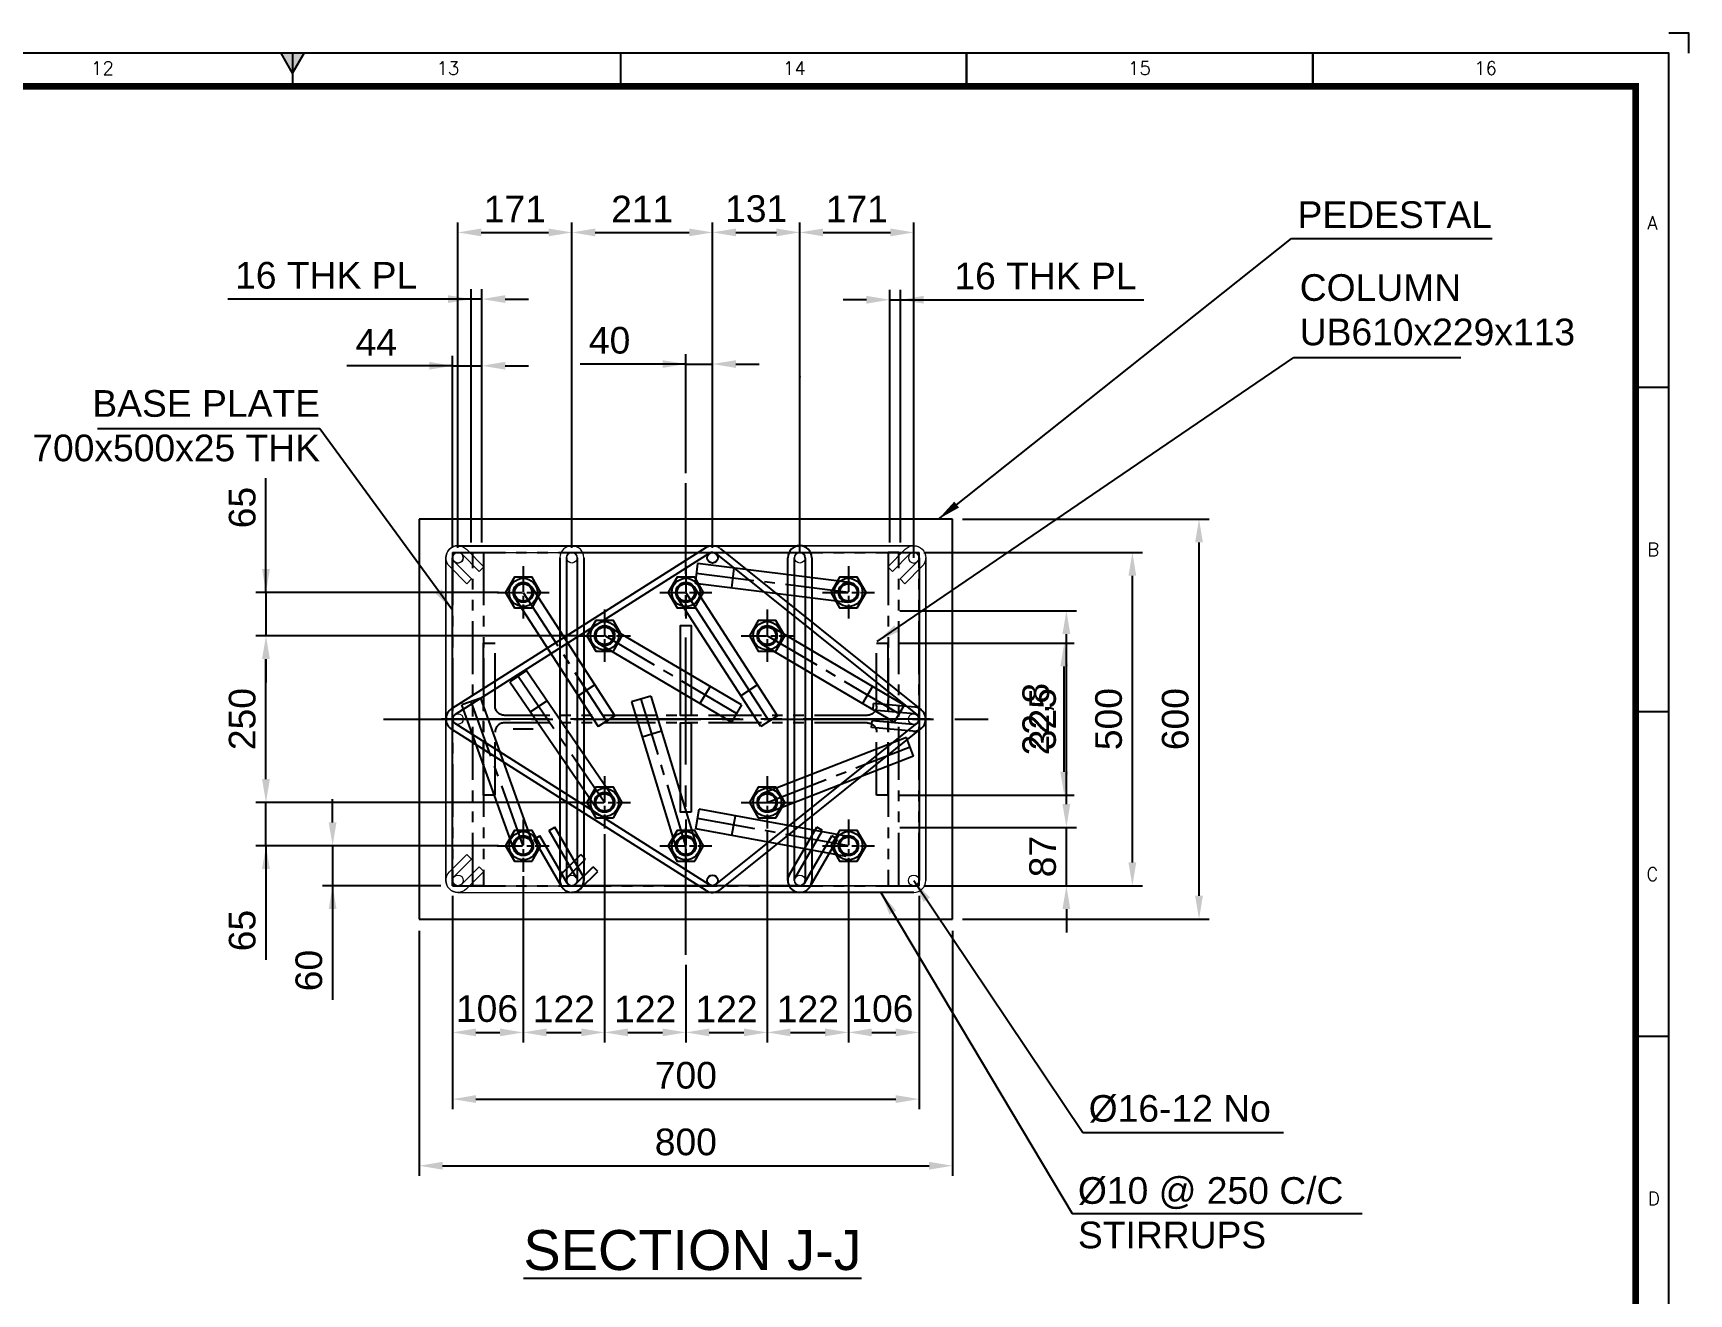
# Model space of a CAD drawing. Header units: millimetres. Extents: x -1055 to 11244, y -20673 to 2560.
# Drawn here: x 1526.1 to 1774.5, y 1552.7 to 1741.8 of the extents above; entities that cross this region are included whole.
import ezdxf
from ezdxf.enums import TextEntityAlignment as Align

# ---------------------------------------------------------------- set-up
doc = ezdxf.new("R2010")
doc.units = ezdxf.units.MM
doc.linetypes.add('CENTER2', pattern=[28.575, 19.05, -3.175, 3.175, -3.175])
doc.linetypes.add('PHANTOM2', pattern=[31.75, 15.875, -3.175, 3.175, -3.175, 3.175, -3.175])
doc.layers.add('BORDER', color=6, linetype='Continuous')
doc.styles.add('ROMANS', font='romans.shx', dxfattribs={"width": 0.8})
doc.styles.get("Standard").update_dxf_attribs({"font": 'arial.ttf'})
doc.dimstyles.new('ISO-25', dxfattribs={"dimtxt": 4, "dimasz": 3.5, "dimexe": 1.5, "dimexo": 1.5, "dimgap": 1.5, "dimtad": 1, "dimtxsty": 'Standard', "dimcen": 0, "dimadec": 0, "dimazin": 0, "dimtfac": 1, "dimtmove": 0, "dimatfit": 3, "dimfxl": 1, "dimarcsym": 0})

# ---------------------------------------------------------------- blocks, each defined once
blk = doc.blocks.new('A1B')
at = {"layer": 'BORDER'}
for p, q in [((630.5, 587), (628.77, 590)), ((630.5, 590), (630.5, 585)), ((630.5, 587), (632.23, 590))]:
    blk.add_line(p, q, dxfattribs=at)
at = {"layer": 'BORDER', "color": 1}
for p, q in [((679.69, 590), (679.69, 585)), ((731.63, 590), (731.63, 585)), ((731.63, 585), (731.63, 590)), ((731.63, 590), (731.63, 585)), ((783.56, 590), (783.56, 585)), ((783.56, 585), (783.56, 590)), ((837, 539.83), (832, 539.83)), ((837, 491.17), (832, 491.17)), ((837, 442.5), (832, 442.5))]:
    blk.add_line(p, q, dxfattribs=at)
blk.add_lwpolyline([(840, 590), (840, 593), (837, 593)], dxfattribs=at)
at = {"layer": 'BORDER'}
blk.add_lwpolyline([(837, 3), (837, 590), (3, 590), (3, 3)], close=True, dxfattribs=at)
at = {"layer": 'BORDER', "const_width": 1}
blk.add_lwpolyline([(8, 8), (832, 8), (832, 585), (8, 585)], close=True, dxfattribs=at)
at = {"layer": 'BORDER'}
blk.add_solid([(632.23, 590), (628.77, 590), (630.5, 587)], dxfattribs=at)
at = {"layer": 'BORDER', "color": 1, "style": 'ROMANS'}
for s, p in [('12', (601.96, 586.75)), ('13', (653.79, 586.75)), ('14', (705.77, 586.75)), ('15', (757.56, 586.75)), ('16', (809.48, 586.75)), ('A', (834.52, 563.52)), ('B', (834.65, 514.55)), ('C', (834.51, 465.84)), ('D', (834.75, 417.17))]:
    blk.add_text(s, height=2, dxfattribs=at).set_placement(p, align=Align.CENTER)
blk = doc.blocks.new('*D28439')
at = {"color": 0, "lineweight": -2}
for p, q in [((1584.03, 1607.19), (1584.03, 1570.44)), ((1664.03, 1607.19), (1664.03, 1570.44)), ((1587.53, 1571.94), (1660.53, 1571.94))]:
    blk.add_line(p, q, dxfattribs=at)
at = {"color": 0}
for points in [[(1587.53, 1572.53), (1587.53, 1571.36), (1584.03, 1571.94)], [(1660.53, 1571.36), (1660.53, 1572.53), (1664.03, 1571.94)]]:
    blk.add_solid(points, dxfattribs=at)
at = {"layer": 'Defpoints', "color": 0}
for p in [(1584.03, 1608.69), (1664.03, 1608.69), (1664.03, 1571.94)]:
    blk.add_point(p, dxfattribs=at)
at = {"color": 0, "insert": (1624.03, 1575.49), "char_height": 4, "attachment_point": 5}
blk.add_mtext('800', dxfattribs=at)
blk = doc.blocks.new('*D28440')
at = {"color": 0, "lineweight": -2}
for p, q in [((1665.53, 1668.94), (1702.53, 1668.94)), ((1701.03, 1612.44), (1701.03, 1665.44)), ((1665.53, 1608.94), (1702.53, 1608.94))]:
    blk.add_line(p, q, dxfattribs=at)
at = {"color": 0}
for points in [[(1701.61, 1665.44), (1700.44, 1665.44), (1701.03, 1668.94)], [(1700.44, 1612.44), (1701.61, 1612.44), (1701.03, 1608.94)]]:
    blk.add_solid(points, dxfattribs=at)
at = {"layer": 'Defpoints', "color": 0}
for p in [(1664.03, 1668.94), (1701.03, 1668.94), (1664.03, 1608.94)]:
    blk.add_point(p, dxfattribs=at)
at = {"color": 0, "insert": (1697.48, 1638.94), "char_height": 4, "attachment_point": 5, "rotation": 90}
blk.add_mtext('600', dxfattribs=at)
blk = doc.blocks.new('*D28441')
at = {"color": 0, "lineweight": -2}
for p, q in [((1659.73, 1663.94), (1692.53, 1663.94)), ((1691.03, 1617.44), (1691.03, 1660.44)), ((1659.73, 1613.94), (1692.53, 1613.94))]:
    blk.add_line(p, q, dxfattribs=at)
at = {"color": 0}
for points in [[(1691.61, 1660.44), (1690.44, 1660.44), (1691.03, 1663.94)], [(1690.44, 1617.44), (1691.61, 1617.44), (1691.03, 1613.94)]]:
    blk.add_solid(points, dxfattribs=at)
at = {"layer": 'Defpoints', "color": 0}
for p in [(1658.23, 1663.94), (1691.03, 1663.94), (1658.23, 1613.94)]:
    blk.add_point(p, dxfattribs=at)
at = {"color": 0, "insert": (1687.48, 1638.94), "char_height": 4, "attachment_point": 5, "rotation": 90}
blk.add_mtext('500', dxfattribs=at)
blk = doc.blocks.new('*D28442')
at = {"color": 0, "lineweight": -2}
for p, q in [((1589.03, 1612.44), (1589.03, 1580.44)), ((1659.03, 1612.44), (1659.03, 1580.44)), ((1592.53, 1581.94), (1655.53, 1581.94))]:
    blk.add_line(p, q, dxfattribs=at)
at = {"color": 0}
for points in [[(1592.53, 1582.53), (1592.53, 1581.36), (1589.03, 1581.94)], [(1655.53, 1581.36), (1655.53, 1582.53), (1659.03, 1581.94)]]:
    blk.add_solid(points, dxfattribs=at)
at = {"layer": 'Defpoints', "color": 0}
for p in [(1589.03, 1613.94), (1659.03, 1613.94), (1659.03, 1581.94)]:
    blk.add_point(p, dxfattribs=at)
at = {"color": 0, "insert": (1624.03, 1585.49), "char_height": 4, "attachment_point": 5}
blk.add_mtext('700', dxfattribs=at)
blk = doc.blocks.new('*D28443')
at = {"color": 0, "lineweight": -2}
for p, q in [((1599.63, 1615.4), (1599.63, 1590.44)), ((1589.03, 1612.44), (1589.03, 1590.44)), ((1592.53, 1591.94), (1596.13, 1591.94))]:
    blk.add_line(p, q, dxfattribs=at)
at = {"color": 0}
for points in [[(1592.53, 1592.53), (1592.53, 1591.36), (1589.03, 1591.94)], [(1596.13, 1591.36), (1596.13, 1592.53), (1599.63, 1591.94)]]:
    blk.add_solid(points, dxfattribs=at)
at = {"layer": 'Defpoints', "color": 0}
for p in [(1599.63, 1616.9), (1589.03, 1613.94), (1599.63, 1591.94)]:
    blk.add_point(p, dxfattribs=at)
at = {"color": 0, "insert": (1594.19, 1595.49), "char_height": 4, "attachment_point": 5}
blk.add_mtext('106', dxfattribs=at)
blk = doc.blocks.new('*D28444')
at = {"color": 0, "lineweight": -2}
for p, q in [((1611.83, 1621.66), (1611.83, 1590.44)), ((1599.63, 1615.4), (1599.63, 1590.44)), ((1603.13, 1591.94), (1608.33, 1591.94))]:
    blk.add_line(p, q, dxfattribs=at)
at = {"color": 0}
for points in [[(1603.13, 1592.53), (1603.13, 1591.36), (1599.63, 1591.94)], [(1608.33, 1591.36), (1608.33, 1592.53), (1611.83, 1591.94)]]:
    blk.add_solid(points, dxfattribs=at)
at = {"layer": 'Defpoints', "color": 0}
for p in [(1611.83, 1623.16), (1599.63, 1616.9), (1611.83, 1591.94)]:
    blk.add_point(p, dxfattribs=at)
at = {"color": 0, "insert": (1605.73, 1595.45), "char_height": 4, "attachment_point": 5}
blk.add_mtext('122', dxfattribs=at)
blk = doc.blocks.new('*D28445')
at = {"color": 0, "lineweight": -2}
for p, q in [((1611.83, 1621.66), (1611.83, 1590.44)), ((1624.03, 1602.07), (1624.03, 1590.44)), ((1615.33, 1591.94), (1620.53, 1591.94))]:
    blk.add_line(p, q, dxfattribs=at)
at = {"color": 0}
for points in [[(1615.33, 1592.53), (1615.33, 1591.36), (1611.83, 1591.94)], [(1620.53, 1591.36), (1620.53, 1592.53), (1624.03, 1591.94)]]:
    blk.add_solid(points, dxfattribs=at)
at = {"layer": 'Defpoints', "color": 0}
for p in [(1611.83, 1623.16), (1624.03, 1603.57), (1624.03, 1591.94)]:
    blk.add_point(p, dxfattribs=at)
at = {"color": 0, "insert": (1617.93, 1595.45), "char_height": 4, "attachment_point": 5}
blk.add_mtext('122', dxfattribs=at)
blk = doc.blocks.new('*D28446')
at = {"color": 0, "lineweight": -2}
for p, q in [((1636.23, 1622.09), (1636.23, 1590.44)), ((1624.03, 1602.07), (1624.03, 1590.44)), ((1627.53, 1591.94), (1632.73, 1591.94))]:
    blk.add_line(p, q, dxfattribs=at)
at = {"color": 0}
for points in [[(1627.53, 1592.53), (1627.53, 1591.36), (1624.03, 1591.94)], [(1632.73, 1591.36), (1632.73, 1592.53), (1636.23, 1591.94)]]:
    blk.add_solid(points, dxfattribs=at)
at = {"layer": 'Defpoints', "color": 0}
for p in [(1636.23, 1623.59), (1624.03, 1603.57), (1636.23, 1591.94)]:
    blk.add_point(p, dxfattribs=at)
at = {"color": 0, "insert": (1630.13, 1595.45), "char_height": 4, "attachment_point": 5}
blk.add_mtext('122', dxfattribs=at)
blk = doc.blocks.new('*D28447')
at = {"color": 0, "lineweight": -2}
for p, q in [((1648.43, 1616.14), (1648.43, 1590.44)), ((1636.23, 1606.79), (1636.23, 1590.44)), ((1639.73, 1591.94), (1644.93, 1591.94))]:
    blk.add_line(p, q, dxfattribs=at)
at = {"color": 0}
for points in [[(1639.73, 1592.53), (1639.73, 1591.36), (1636.23, 1591.94)], [(1644.93, 1591.36), (1644.93, 1592.53), (1648.43, 1591.94)]]:
    blk.add_solid(points, dxfattribs=at)
at = {"layer": 'Defpoints', "color": 0}
for p in [(1648.43, 1617.64), (1636.23, 1608.29), (1648.43, 1591.94)]:
    blk.add_point(p, dxfattribs=at)
at = {"color": 0, "insert": (1642.33, 1595.45), "char_height": 4, "attachment_point": 5}
blk.add_mtext('122', dxfattribs=at)
blk = doc.blocks.new('*D28448')
at = {"color": 0, "lineweight": -2}
for p, q in [((1648.43, 1616.14), (1648.43, 1590.44)), ((1659.03, 1612.19), (1659.03, 1590.44)), ((1651.93, 1591.94), (1655.53, 1591.94))]:
    blk.add_line(p, q, dxfattribs=at)
at = {"color": 0}
for points in [[(1651.93, 1592.53), (1651.93, 1591.36), (1648.43, 1591.94)], [(1655.53, 1591.36), (1655.53, 1592.53), (1659.03, 1591.94)]]:
    blk.add_solid(points, dxfattribs=at)
at = {"layer": 'Defpoints', "color": 0}
for p in [(1648.43, 1617.64), (1659.03, 1613.69), (1659.03, 1591.94)]:
    blk.add_point(p, dxfattribs=at)
at = {"color": 0, "insert": (1653.52, 1595.49), "char_height": 4, "attachment_point": 5}
blk.add_mtext('106', dxfattribs=at)
blk = doc.blocks.new('*D28449')
at = {"color": 0, "lineweight": -2}
for p, q in [((1561.03, 1629.94), (1561.03, 1633.44)), ((1607.57, 1626.44), (1559.53, 1626.44)), ((1561.03, 1619.94), (1561.03, 1626.44)), ((1595.93, 1619.94), (1559.53, 1619.94)), ((1561.03, 1619.94), (1561.03, 1602.83)), ((1561.03, 1616.44), (1561.03, 1612.94))]:
    blk.add_line(p, q, dxfattribs=at)
at = {"color": 0}
for points in [[(1560.44, 1629.94), (1561.61, 1629.94), (1561.03, 1626.44)], [(1561.61, 1616.44), (1560.44, 1616.44), (1561.03, 1619.94)]]:
    blk.add_solid(points, dxfattribs=at)
at = {"layer": 'Defpoints', "color": 0}
for p in [(1561.03, 1626.44), (1609.07, 1626.44), (1597.43, 1619.94)]:
    blk.add_point(p, dxfattribs=at)
at = {"color": 0, "insert": (1557.48, 1607.22), "char_height": 4, "attachment_point": 5, "rotation": 90}
blk.add_mtext('65', dxfattribs=at)
blk = doc.blocks.new('*D28450')
at = {"color": 0, "lineweight": -2}
for p, q in [((1607.25, 1651.44), (1559.53, 1651.44)), ((1561.03, 1629.94), (1561.03, 1647.94)), ((1607.57, 1626.44), (1559.53, 1626.44))]:
    blk.add_line(p, q, dxfattribs=at)
at = {"color": 0}
for points in [[(1561.61, 1647.94), (1560.44, 1647.94), (1561.03, 1651.44)], [(1560.44, 1629.94), (1561.61, 1629.94), (1561.03, 1626.44)]]:
    blk.add_solid(points, dxfattribs=at)
at = {"layer": 'Defpoints', "color": 0}
for p in [(1561.03, 1651.44), (1608.75, 1651.44), (1609.07, 1626.44)]:
    blk.add_point(p, dxfattribs=at)
at = {"color": 0, "insert": (1557.48, 1638.94), "char_height": 4, "attachment_point": 5, "rotation": 90}
blk.add_mtext('250', dxfattribs=at)
blk = doc.blocks.new('*D28451')
at = {"color": 0, "lineweight": -2}
for p, q in [((1589.03, 1691.94), (1573.14, 1691.94)), ((1585.53, 1691.94), (1582.03, 1691.94)), ((1589.03, 1664.64), (1589.03, 1693.44)), ((1589.03, 1691.94), (1593.43, 1691.94)), ((1593.43, 1665.44), (1593.43, 1693.44)), ((1596.93, 1691.94), (1600.43, 1691.94))]:
    blk.add_line(p, q, dxfattribs=at)
at = {"color": 0}
for points in [[(1585.53, 1691.36), (1585.53, 1692.53), (1589.03, 1691.94)], [(1596.93, 1692.53), (1596.93, 1691.36), (1593.43, 1691.94)]]:
    blk.add_solid(points, dxfattribs=at)
at = {"layer": 'Defpoints', "color": 0}
for p in [(1593.43, 1691.94), (1589.03, 1663.14), (1593.43, 1663.94)]:
    blk.add_point(p, dxfattribs=at)
at = {"color": 0, "insert": (1577.58, 1695.44), "char_height": 4, "attachment_point": 5}
blk.add_mtext('44', dxfattribs=at)
blk = doc.blocks.new('*D28452')
at = {"color": 0, "lineweight": -2}
for p, q in [((1591.83, 1701.94), (1555.3, 1701.94)), ((1588.33, 1701.94), (1584.83, 1701.94)), ((1591.83, 1665.44), (1591.83, 1703.44)), ((1593.43, 1701.94), (1591.83, 1701.94)), ((1593.43, 1665.44), (1593.43, 1703.44)), ((1596.93, 1701.94), (1600.43, 1701.94))]:
    blk.add_line(p, q, dxfattribs=at)
at = {"color": 0}
for points in [[(1588.33, 1701.36), (1588.33, 1702.53), (1591.83, 1701.94)], [(1596.93, 1702.53), (1596.93, 1701.36), (1593.43, 1701.94)]]:
    blk.add_solid(points, dxfattribs=at)
at = {"layer": 'Defpoints', "color": 0}
for p in [(1591.83, 1701.94), (1591.83, 1663.94), (1593.43, 1663.94)]:
    blk.add_point(p, dxfattribs=at)
at = {"color": 0, "insert": (1570.06, 1705.49), "char_height": 4, "attachment_point": 5}
blk.add_mtext('16 THK PL', dxfattribs=at)
blk = doc.blocks.new('*D28453')
at = {"color": 0, "lineweight": -2}
for p, q in [((1651.13, 1701.84), (1647.63, 1701.84)), ((1654.63, 1665.44), (1654.63, 1703.34)), ((1654.63, 1701.84), (1656.23, 1701.84)), ((1656.23, 1665.44), (1656.23, 1703.34)), ((1656.23, 1701.84), (1692.75, 1701.84)), ((1659.73, 1701.84), (1663.23, 1701.84))]:
    blk.add_line(p, q, dxfattribs=at)
at = {"color": 0}
for points in [[(1651.13, 1701.26), (1651.13, 1702.43), (1654.63, 1701.84)], [(1659.73, 1702.43), (1659.73, 1701.26), (1656.23, 1701.84)]]:
    blk.add_solid(points, dxfattribs=at)
at = {"layer": 'Defpoints', "color": 0}
for p in [(1656.23, 1701.84), (1654.63, 1663.94), (1656.23, 1663.94)]:
    blk.add_point(p, dxfattribs=at)
at = {"color": 0, "insert": (1677.99, 1705.38), "char_height": 4, "attachment_point": 5}
blk.add_mtext('16 THK PL', dxfattribs=at)
blk = doc.blocks.new('*D28454')
at = {"color": 0, "lineweight": -2}
for p, q in [((1656.13, 1655.2), (1682.63, 1655.2)), ((1681.13, 1626.19), (1681.13, 1651.7)), ((1656.13, 1622.69), (1682.63, 1622.69))]:
    blk.add_line(p, q, dxfattribs=at)
at = {"color": 0}
for points in [[(1681.71, 1651.7), (1680.54, 1651.7), (1681.13, 1655.2)], [(1680.54, 1626.19), (1681.71, 1626.19), (1681.13, 1622.69)]]:
    blk.add_solid(points, dxfattribs=at)
at = {"layer": 'Defpoints', "color": 0}
for p in [(1654.63, 1655.2), (1681.13, 1655.2), (1654.63, 1622.69)]:
    blk.add_point(p, dxfattribs=at)
at = {"color": 0, "insert": (1677.58, 1638.94), "char_height": 4, "attachment_point": 5, "rotation": 90}
blk.add_mtext('325', dxfattribs=at)
blk = doc.blocks.new('*D28455')
at = {"color": 0, "lineweight": -2}
for p, q in [((1681.13, 1626.19), (1681.13, 1629.69)), ((1656.13, 1622.69), (1682.63, 1622.69)), ((1681.13, 1613.94), (1681.13, 1622.69)), ((1660.53, 1613.94), (1682.63, 1613.94)), ((1681.13, 1610.44), (1681.13, 1606.94))]:
    blk.add_line(p, q, dxfattribs=at)
at = {"color": 0}
for points in [[(1680.54, 1626.19), (1681.71, 1626.19), (1681.13, 1622.69)], [(1681.71, 1610.44), (1680.54, 1610.44), (1681.13, 1613.94)]]:
    blk.add_solid(points, dxfattribs=at)
at = {"layer": 'Defpoints', "color": 0}
for p in [(1654.63, 1622.69), (1681.13, 1622.69), (1659.03, 1613.94)]:
    blk.add_point(p, dxfattribs=at)
at = {"color": 0, "insert": (1677.58, 1618.32), "char_height": 4, "attachment_point": 5, "rotation": 90}
blk.add_mtext('87', dxfattribs=at)
blk = doc.blocks.new('A$7E96121019391FB')
at = {"color": 1}
blk.add_lwpolyline([(39.8, 0), (53.1, 23), (39.8, 46), (13.3, 46), (0, 23), (13.3, 0)], close=True, dxfattribs=at)
for radius in [21.2, 15, 13.1]:
    blk.add_circle((26.6, 23), radius, dxfattribs=at)
blk = doc.blocks.new('A$7E9612101F8110')
at = {"color": 3, "linetype": 'CENTER2', "ltscale": 0.2}
for p, q in [((3.91, 7.83), (3.91, 0)), ((0, 3.91), (7.83, 3.91))]:
    blk.add_line(p, q, dxfattribs=at)
at = {"xscale": 0.1, "yscale": 0.1, "zscale": 0.1}
blk.add_blockref('A$7E96121019391FB', (1.26, 1.61), dxfattribs=at)
blk = doc.blocks.new('*D28456')
at = {"color": 0, "lineweight": -2}
for p, q in [((1589.83, 1664.64), (1589.83, 1713.44)), ((1593.33, 1711.94), (1603.43, 1711.94)), ((1606.93, 1664.64), (1606.93, 1713.44))]:
    blk.add_line(p, q, dxfattribs=at)
at = {"color": 0}
for points in [[(1593.33, 1712.53), (1593.33, 1711.36), (1589.83, 1711.94)], [(1603.43, 1711.36), (1603.43, 1712.53), (1606.93, 1711.94)]]:
    blk.add_solid(points, dxfattribs=at)
at = {"layer": 'Defpoints', "color": 0}
for p in [(1606.93, 1711.94), (1589.83, 1663.14), (1606.93, 1663.14)]:
    blk.add_point(p, dxfattribs=at)
at = {"color": 0, "insert": (1598.38, 1715.45), "char_height": 4, "attachment_point": 5}
blk.add_mtext('171', dxfattribs=at)
blk = doc.blocks.new('*D28457')
at = {"color": 0, "lineweight": -2}
for p, q in [((1606.93, 1664.64), (1606.93, 1713.44)), ((1610.43, 1711.94), (1624.53, 1711.94)), ((1628.03, 1664.64), (1628.03, 1713.44))]:
    blk.add_line(p, q, dxfattribs=at)
at = {"color": 0}
for points in [[(1610.43, 1712.53), (1610.43, 1711.36), (1606.93, 1711.94)], [(1624.53, 1711.36), (1624.53, 1712.53), (1628.03, 1711.94)]]:
    blk.add_solid(points, dxfattribs=at)
at = {"layer": 'Defpoints', "color": 0}
for p in [(1628.03, 1711.94), (1606.93, 1663.14), (1628.03, 1663.14)]:
    blk.add_point(p, dxfattribs=at)
at = {"color": 0, "insert": (1617.48, 1715.45), "char_height": 4, "attachment_point": 5}
blk.add_mtext('211', dxfattribs=at)
blk = doc.blocks.new('*D28458')
at = {"color": 0, "lineweight": -2}
for p, q in [((1628.03, 1664.64), (1628.03, 1713.44)), ((1631.53, 1711.94), (1637.63, 1711.94)), ((1641.13, 1664.64), (1641.13, 1713.44))]:
    blk.add_line(p, q, dxfattribs=at)
at = {"color": 0}
for points in [[(1631.53, 1712.53), (1631.53, 1711.36), (1628.03, 1711.94)], [(1637.63, 1711.36), (1637.63, 1712.53), (1641.13, 1711.94)]]:
    blk.add_solid(points, dxfattribs=at)
at = {"layer": 'Defpoints', "color": 0}
for p in [(1641.13, 1711.94), (1628.03, 1663.14), (1641.13, 1663.14)]:
    blk.add_point(p, dxfattribs=at)
at = {"color": 0, "insert": (1634.58, 1715.49), "char_height": 4, "attachment_point": 5}
blk.add_mtext('131', dxfattribs=at)
blk = doc.blocks.new('*D28459')
at = {"color": 0, "lineweight": -2}
for p, q in [((1641.13, 1663.84), (1641.13, 1713.44)), ((1644.63, 1711.94), (1654.73, 1711.94)), ((1658.23, 1663.84), (1658.23, 1713.44))]:
    blk.add_line(p, q, dxfattribs=at)
at = {"color": 0}
for points in [[(1644.63, 1712.53), (1644.63, 1711.36), (1641.13, 1711.94)], [(1654.73, 1711.36), (1654.73, 1712.53), (1658.23, 1711.94)]]:
    blk.add_solid(points, dxfattribs=at)
at = {"layer": 'Defpoints', "color": 0}
for p in [(1658.23, 1711.94), (1641.13, 1662.34), (1658.23, 1662.34)]:
    blk.add_point(p, dxfattribs=at)
at = {"color": 0, "insert": (1649.68, 1715.45), "char_height": 4, "attachment_point": 5}
blk.add_mtext('171', dxfattribs=at)
blk = doc.blocks.new('*D28460')
at = {"color": 0, "lineweight": -2}
for p, q in [((1561.03, 1657.94), (1561.03, 1675.06)), ((1561.03, 1661.44), (1561.03, 1664.94)), ((1595.93, 1657.94), (1559.53, 1657.94)), ((1561.03, 1657.94), (1561.03, 1651.44)), ((1607.57, 1651.44), (1559.53, 1651.44)), ((1561.03, 1647.94), (1561.03, 1644.44))]:
    blk.add_line(p, q, dxfattribs=at)
at = {"color": 0}
for points in [[(1560.44, 1661.44), (1561.61, 1661.44), (1561.03, 1657.94)], [(1561.61, 1647.94), (1560.44, 1647.94), (1561.03, 1651.44)]]:
    blk.add_solid(points, dxfattribs=at)
at = {"layer": 'Defpoints', "color": 0}
for p in [(1597.43, 1657.94), (1561.03, 1651.44), (1609.07, 1651.44)]:
    blk.add_point(p, dxfattribs=at)
at = {"color": 0, "insert": (1557.48, 1670.67), "char_height": 4, "attachment_point": 5, "rotation": 90}
blk.add_mtext('65', dxfattribs=at)
blk = doc.blocks.new('*D28461')
at = {"color": 0, "lineweight": -2}
for p, q in [((1571.03, 1623.44), (1571.03, 1626.94)), ((1595, 1619.94), (1569.53, 1619.94)), ((1571.03, 1619.94), (1571.03, 1613.94)), ((1587.28, 1613.94), (1569.53, 1613.94)), ((1571.03, 1613.94), (1571.03, 1596.85)), ((1571.03, 1610.44), (1571.03, 1606.94))]:
    blk.add_line(p, q, dxfattribs=at)
at = {"color": 0}
for points in [[(1570.44, 1623.44), (1571.61, 1623.44), (1571.03, 1619.94)], [(1571.61, 1610.44), (1570.44, 1610.44), (1571.03, 1613.94)]]:
    blk.add_solid(points, dxfattribs=at)
at = {"layer": 'Defpoints', "color": 0}
for p in [(1596.5, 1619.94), (1571.03, 1613.94), (1588.78, 1613.94)]:
    blk.add_point(p, dxfattribs=at)
at = {"color": 0, "insert": (1567.48, 1601.22), "char_height": 4, "attachment_point": 5, "rotation": 90}
blk.add_mtext('60', dxfattribs=at)
blk = doc.blocks.new('A$7E97AAC96A')
at = {"color": 50, "lineweight": 0}
for p, q in [((0, 50.2), (0, 1.8)), ((1.8, 52), (70.2, 52)), ((1.8, 51), (70.2, 51)), ((2.37, 50.77), (4.98, 48.15)), ((3.07, 51.47), (5.69, 48.86)), ((71, 1.8), (71, 50.2)), ((72, 1.8), (72, 50.2)), ((0.53, 48.93), (3.14, 46.31)), ((1, 1.8), (1, 48.45)), ((1.23, 49.63), (3.85, 47.02)), ((4.98, 48.15), (5.69, 48.86)), ((3.14, 46.31), (3.85, 47.02)), ((1.8, 1), (70.2, 1)), ((1.8, 0), (70.2, 0))]:
    blk.add_line(p, q, dxfattribs=at)
at = {"color": 50, "lineweight": 0, "extrusion": (0, 0, -1)}
for centre, radius, start, end in [((-1.8, 50.2), 1.8, 315, 135), ((-1.8, 50.2), 0.8, 315, 135), ((-70.2, 50.2), 1.8, 90, 180), ((-70.2, 50.2), 0.8, 90, 180)]:
    blk.add_arc(centre, radius, start, end, dxfattribs=at)
at = {"color": 50, "lineweight": 0}
for centre, radius, start, end in [((1.8, 1.8), 1.8, 180, 270), ((1.8, 1.8), 0.8, 180, 270), ((70.2, 1.8), 0.8, 270, 0), ((70.2, 1.8), 1.8, 270, 0)]:
    blk.add_arc(centre, radius, start, end, dxfattribs=at)
blk = doc.blocks.new('A$7E97AA1C337D')
at = {"color": 4}
for p, q in [((0, 1.8), (0, 50.2)), ((1, 1.8), (1, 50.2)), ((18.9, 0), (1.8, 0))]:
    blk.add_line(p, q, dxfattribs=at)
at = {"color": 4, "lineweight": 0}
for p, q in [((18.9, 52), (1.8, 52)), ((18.9, 51), (1.8, 51)), ((17.63, 51.47), (15.01, 48.86)), ((18.33, 50.77), (15.72, 48.15)), ((20.7, 50.2), (20.7, 1.8)), ((15.72, 48.15), (15.01, 48.86)), ((19.47, 49.63), (16.85, 47.02)), ((20.17, 48.93), (17.56, 46.31)), ((19.7, 1.8), (19.7, 48.45)), ((17.56, 46.31), (16.85, 47.02)), ((18.9, 1), (1.8, 1))]:
    blk.add_line(p, q, dxfattribs=at)
at = {"color": 4}
blk.add_arc((1.8, 50.2), 1.8, 90, 180, dxfattribs=at)
at = {"color": 4, "lineweight": 0}
for centre, radius, start, end in [((1.8, 50.2), 0.8, 90, 180), ((1.8, 1.8), 1.8, 180, 270), ((1.8, 1.8), 0.8, 180, 270), ((18.9, 1.8), 0.8, 270, 0), ((18.9, 1.8), 1.8, 270, 0)]:
    blk.add_arc(centre, radius, start, end, dxfattribs=at)
at = {"color": 4, "lineweight": 0, "extrusion": (0, 0, -1)}
for radius in [1.8, 0.8]:
    blk.add_arc((-18.9, 50.2), radius, 45, 225, dxfattribs=at)
blk = doc.blocks.new('A$7E97AA2283C4')
at = {"color": 1}
for p, q in [((0, 50.2), (0, 1.8)), ((1, 50.2), (1, 1.8)), ((1.8, 52), (36, 52)), ((1.8, 51), (36, 51)), ((36.8, 50.2), (36.8, 1.8)), ((37.8, 50.2), (37.8, 1.8)), ((0.53, 3.07), (3.14, 5.69)), ((1.23, 2.37), (3.85, 4.98)), ((3.85, 4.98), (3.14, 5.69)), ((2.37, 1.23), (4.98, 3.85)), ((3.07, 0.53), (5.69, 3.14)), ((5.69, 3.14), (4.98, 3.85)), ((36, 1), (1.8, 1)), ((36, 0), (1.8, 0))]:
    blk.add_line(p, q, dxfattribs=at)
at = {"color": 1, "lineweight": 0}
for radius in [1.8, 0.8]:
    blk.add_arc((1.8, 50.2), radius, 90, 180, dxfattribs=at)
at = {"color": 1}
for centre, radius, start, end in [((36, 50.2), 1.8, 0, 90), ((36, 50.2), 0.8, 0, 90), ((1.8, 1.8), 1.8, 135, 315), ((1.8, 1.8), 0.8, 135, 315), ((36, 1.8), 1.8, 270, 0), ((36, 1.8), 0.8, 270, 0)]:
    blk.add_arc(centre, radius, start, end, dxfattribs=at)
blk = doc.blocks.new('A$7E9717101B18184')
at = {"color": 5}
for p, q in [((39.04, 51.72), (0.84, 27.52)), ((39.57, 50.88), (1.37, 26.68)), ((40.5, 50.82), (70.7, 26.62)), ((41.13, 51.6), (71.33, 27.4)), ((64.1, 27.34), (64.18, 28.33)), ((70.27, 26.8), (64.1, 27.34)), ((70.36, 27.79), (64.18, 28.33)), ((39.57, 1.12), (1.37, 25.32)), ((40.5, 1.18), (70.7, 25.38)), ((63.87, 24.75), (63.96, 25.74)), ((70.13, 25.2), (63.96, 25.74)), ((39.04, 0.28), (0.84, 24.48)), ((41.13, 0.4), (71.33, 24.6)), ((70.04, 24.21), (63.87, 24.75))]:
    blk.add_line(p, q, dxfattribs=at)
for centre, radius, start, end in [((40, 50.2), 1.8, 51.2939, 122.3546), ((40, 50.2), 0.8, 51.2939, 122.3546), ((1.8, 26), 1.8, 122.3546, 237.6454), ((70.2, 26), 1.8, 265, 85), ((1.8, 26), 0.8, 122.3546, 237.6454), ((70.2, 26), 0.8, 265, 85), ((40, 1.8), 1.8, 237.6454, 308.7061), ((40, 1.8), 0.8, 237.6454, 308.7061)]:
    blk.add_arc(centre, radius, start, end, dxfattribs=at)
blk = doc.blocks.new('*D28608')
at = {"color": 0, "lineweight": -2}
for p, q in [((1624.03, 1692.2), (1608.15, 1692.2)), ((1620.53, 1692.2), (1617.03, 1692.2)), ((1624.03, 1675.81), (1624.03, 1693.7)), ((1624.03, 1692.2), (1628.03, 1692.2)), ((1628.03, 1664.64), (1628.03, 1693.7)), ((1631.53, 1692.2), (1635.03, 1692.2))]:
    blk.add_line(p, q, dxfattribs=at)
at = {"color": 0}
for points in [[(1620.53, 1691.62), (1620.53, 1692.78), (1624.03, 1692.2)], [(1631.53, 1692.78), (1631.53, 1691.62), (1628.03, 1692.2)]]:
    blk.add_solid(points, dxfattribs=at)
at = {"layer": 'Defpoints', "color": 0}
for p in [(1628.03, 1692.2), (1624.03, 1674.31), (1628.03, 1663.14)]:
    blk.add_point(p, dxfattribs=at)
at = {"color": 0, "insert": (1612.59, 1695.74), "char_height": 4, "attachment_point": 5}
blk.add_mtext('40', dxfattribs=at)
blk = doc.blocks.new('*D28670')
at = {"color": 0, "lineweight": -2}
for p, q in [((1655.88, 1650.34), (1682.31, 1650.34)), ((1680.81, 1631.04), (1680.81, 1646.84)), ((1655.88, 1627.54), (1682.31, 1627.54))]:
    blk.add_line(p, q, dxfattribs=at)
at = {"color": 0}
for points in [[(1681.39, 1646.84), (1680.22, 1646.84), (1680.81, 1650.34)], [(1680.22, 1631.04), (1681.39, 1631.04), (1680.81, 1627.54)]]:
    blk.add_solid(points, dxfattribs=at)
at = {"layer": 'Defpoints', "color": 0}
for p in [(1654.38, 1650.34), (1680.81, 1650.34), (1654.38, 1627.54)]:
    blk.add_point(p, dxfattribs=at)
at = {"color": 0, "insert": (1676.9, 1638.94), "char_height": 4, "attachment_point": 5, "rotation": 90}
blk.add_mtext('22,8', dxfattribs=at)
blk = doc.blocks.new('A$7E9810106351EA')
at = {"color": 4, "linetype": 'PHANTOM2', "ltscale": 0.5}
for p, q in [((6.3, 0), (6.3, 22.8)), ((6.3, 22.8), (8.03, 22.8)), ((8.03, 13.36), (8.03, 22.8)), ((65.27, 22.8), (67, 22.8)), ((65.27, 13.36), (65.27, 22.8)), ((67, 0), (67, 22.8)), ((63.87, 11.96), (9.43, 11.96)), ((63.87, 10.84), (9.43, 10.84)), ((8.03, 0), (8.03, 9.44)), ((65.27, 0), (65.27, 9.44)), ((8.03, 0), (6.3, 0)), ((67, 0), (65.27, 0))]:
    blk.add_line(p, q, dxfattribs=at)
at = {"color": 3, "linetype": 'CENTER2'}
blk.add_line((73.3, 11.4), (0, 11.4), dxfattribs=at)
at = {"color": 4, "linetype": 'PHANTOM2', "ltscale": 0.5, "extrusion": (0, 0, -1)}
for centre, start, end in [((-9.43, 13.36), 270, 0), ((-63.87, 13.36), 180, 270), ((-63.87, 9.44), 90, 180)]:
    blk.add_arc(centre, 1.4, start, end, dxfattribs=at)
at = {"color": 4, "linetype": 'PHANTOM2', "ltscale": 0.5}
blk.add_arc((9.43, 9.44), 1.4, 90, 180, dxfattribs=at)

msp = doc.modelspace()

# ---------------------------------------------------------------- linework, layer by layer
for p, q in [((1658.226255, 1663.143398), (1658.226255, 1702.063019)), ((1589.026255, 1613.943398), (1589.026255, 1663.143398)), ((1654.426255, 1663.943398), (1656.026255, 1663.943398)), ((1659.026255, 1663.143398), (1659.026255, 1614.743398))]:
    msp.add_line(p, q)
at = {"color": 3, "linetype": 'CENTER2'}
for p, q in [((1624.026255, 1603.572501), (1624.026255, 1674.314295)), ((1578.655358, 1638.943398), (1669.397152, 1638.943398)), ((1633.301858, 1626.443398), (1639.714211, 1626.443398))]:
    msp.add_line(p, q, dxfattribs=at)
at = {"color": 6}
for p, q in [((1664.026255, 1668.943398), (1584.026255, 1668.943398)), ((1584.026255, 1668.943398), (1584.026255, 1608.943398)), ((1664.026255, 1608.943398), (1664.026255, 1668.943398)), ((1635.26176, 1637.818453), (1622.766903, 1657.128516)), ((1636.521112, 1638.633335), (1624.026255, 1657.943398)), ((1637.780464, 1639.448217), (1625.285607, 1658.75828)), ((1618.766902, 1642.384191), (1615.896789, 1641.511008)), ((1618.766902, 1642.384191), (1625.461312, 1620.37999)), ((1634.792563, 1644.06584), (1632.273859, 1642.436077)), ((1615.896789, 1641.511008), (1622.591198, 1619.506806)), ((1637.780464, 1639.448217), (1635.26176, 1637.818453)), ((1620.367739, 1637.122317), (1617.497626, 1636.249133)), ((1603.519075, 1622.244806), (1604.385101, 1622.744806)), ((1608.485101, 1615.643398), (1604.385101, 1622.744806)), ((1639.567409, 1615.643398), (1643.667409, 1622.744806)), ((1644.533435, 1622.244806), (1643.667409, 1622.744806)), ((1601.267409, 1620.944806), (1602.133435, 1621.444806)), ((1605.367409, 1613.843398), (1601.267409, 1620.944806)), ((1606.233435, 1614.343398), (1602.133435, 1621.444806)), ((1607.619075, 1615.143398), (1603.519075, 1622.244806)), ((1640.433435, 1615.143398), (1644.533435, 1622.244806)), ((1641.819075, 1614.343398), (1645.919075, 1621.444806)), ((1642.685101, 1613.843398), (1646.785101, 1620.944806)), ((1646.785101, 1620.944806), (1645.919075, 1621.444806)), ((1584.026255, 1608.943398), (1664.026255, 1608.943398))]:
    msp.add_line(p, q, dxfattribs=at)
at = {"color": 6, "linetype": 'PHANTOM2', "ltscale": 0.5}
for p, q in [((1589.026255, 1663.943398), (1589.026255, 1613.943398)), ((1589.026255, 1663.943398), (1659.026255, 1663.943398)), ((1659.026255, 1613.943398), (1659.026255, 1663.943398)), ((1589.026255, 1613.943398), (1659.026255, 1613.943398))]:
    msp.add_line(p, q, dxfattribs=at)
at = {"color": 5}
for p, q in [((1625.785738, 1662.262773), (1625.416506, 1659.285582)), ((1648.610871, 1659.431994), (1625.785738, 1662.262773)), ((1631.243922, 1661.585848), (1630.87469, 1658.608657)), ((1648.241639, 1656.454803), (1625.416506, 1659.285582)), ((1625.508681, 1622.480601), (1626.04866, 1625.431604)), ((1648.638492, 1621.29809), (1626.04866, 1625.431604)), ((1648.098514, 1618.347086), (1625.508681, 1622.480601)), ((1630.918846, 1621.490642), (1631.458824, 1624.441646))]:
    msp.add_line(p, q, dxfattribs=at)
at = {"color": 5, "linetype": 'CENTER2', "ltscale": 0.5}
for p, q in [((1648.426255, 1657.943398), (1625.601122, 1660.774178)), ((1648.426255, 1619.943398), (1625.794265, 1624.041329))]:
    msp.add_line(p, q, dxfattribs=at)
at = {"color": 1}
for p, q in [((1598.366903, 1657.128516), (1610.86176, 1637.818453)), ((1600.885607, 1658.75828), (1613.380464, 1639.448217)), ((1610.392563, 1644.06584), (1607.873859, 1642.436077)), ((1593.246295, 1642.091674), (1590.423667, 1641.075421)), ((1598.214941, 1619.435272), (1590.423667, 1641.075421)), ((1601.037569, 1620.451525), (1593.246295, 1642.091674)), ((1601.126255, 1637.443398), (1598.126255, 1637.443398)), ((1613.380464, 1639.448217), (1610.86176, 1637.818453))]:
    msp.add_line(p, q, dxfattribs=at)
at = {"color": 1, "linetype": 'CENTER2', "ltscale": 0.5}
for p, q in [((1599.626255, 1657.943398), (1612.121112, 1638.633335)), ((1599.626255, 1619.943398), (1591.834981, 1641.583547))]:
    msp.add_line(p, q, dxfattribs=at)
at = {"color": 2}
for p, q in [((1632.389103, 1641.05713), (1612.582674, 1652.749237)), ((1630.864046, 1638.473683), (1611.057617, 1650.16579)), ((1600.097479, 1646.242108), (1597.622461, 1644.546737)), ((1600.097479, 1646.242108), (1613.095322, 1627.266964)), ((1597.622461, 1644.546737), (1610.620304, 1625.571594)), ((1627.663491, 1643.846748), (1626.138434, 1641.263301)), ((1603.205659, 1641.704574), (1600.730641, 1640.009203)), ((1632.389103, 1641.05713), (1630.864046, 1638.473683))]:
    msp.add_line(p, q, dxfattribs=at)
at = {"color": 4}
for p, q in [((1656.796194, 1641.044956), (1636.988662, 1652.735194)), ((1655.271381, 1638.461365), (1635.463848, 1650.151603)), ((1652.059611, 1643.840448), (1650.534797, 1641.256856)), ((1656.796194, 1641.044956), (1655.271381, 1638.461365)), ((1657.118972, 1636.177071), (1635.682626, 1627.841421)), ((1658.20623, 1633.381026), (1657.118972, 1636.177071)), ((1658.20623, 1633.381026), (1636.769884, 1625.045376))]:
    msp.add_line(p, q, dxfattribs=at)
at = {"color": 2, "linetype": 'CENTER2', "ltscale": 0.5}
for p, q in [((1631.626575, 1639.765407), (1611.820145, 1651.457513)), ((1598.85997, 1645.394423), (1611.857813, 1626.419279))]:
    msp.add_line(p, q, dxfattribs=at)
at = {"color": 4, "linetype": 'CENTER2', "ltscale": 0.5}
for p, q in [((1656.033788, 1639.75316), (1636.226255, 1651.443398)), ((1636.226255, 1626.443398), (1657.662601, 1634.779049))]:
    msp.add_line(p, q, dxfattribs=at)
at = {"color": 6, "linetype": 'CENTER2', "ltscale": 0.5}
msp.add_line((1624.026255, 1619.943398), (1617.331845, 1641.9476), dxfattribs=at)
at = {"color": 50, "lineweight": 0}
msp.add_lwpolyline([(1664.026255, 1608.943398), (1584.026255, 1608.943398), (1584.026255, 1668.943398), (1664.026255, 1668.943398)], close=True, dxfattribs=at)
at = {"color": 6, "linetype": 'PHANTOM2', "ltscale": 0.5}
for points in [[(1593.676255, 1613.943398), (1592.076255, 1613.943398), (1592.076255, 1663.943398), (1593.676255, 1663.943398)], [(1654.376255, 1613.943398), (1655.976255, 1613.943398), (1655.976255, 1663.943398), (1654.376255, 1663.943398)]]:
    msp.add_lwpolyline(points, close=True, dxfattribs=at)
for points in [[(1624.826255, 1639.503398), (1623.226255, 1639.503398), (1623.226255, 1652.988398), (1624.826255, 1652.988398)], [(1624.826255, 1624.983398), (1623.226255, 1624.983398), (1623.226255, 1638.383398), (1624.826255, 1638.383398)]]:
    msp.add_lwpolyline(points, close=True)
at = {"color": 50, "lineweight": 0, "extrusion": (0, 0, -1)}
for centre in [(-1589.826255, 1663.143398), (-1658.226255, 1663.143398)]:
    msp.add_circle(centre, 0.8, dxfattribs=at)
at = {"color": 50, "lineweight": 0}
for centre in [(1589.826255, 1663.143398), (1606.926255, 1663.143398), (1641.126255, 1663.143398), (1641.126255, 1663.143398), (1589.826255, 1638.943398), (1658.226255, 1638.943398), (1589.826255, 1614.743398), (1606.926255, 1614.743398), (1641.126255, 1614.743398), (1658.226255, 1614.743398)]:
    msp.add_circle(centre, 0.8, dxfattribs=at)
at = {"color": 5}
for centre in [(1628.026255, 1663.143398), (1628.026255, 1614.743398)]:
    msp.add_circle(centre, 0.8, dxfattribs=at)
at = {"color": 6, "lineweight": 0}
msp.add_circle((1641.126255, 1614.743398), 0.8, dxfattribs=at)
at = {"color": 50, "lineweight": 0}
for start, end in [(225, 45), (180, 315)]:
    msp.add_arc((1606.926255, 1614.743398), 1.8, start, end, dxfattribs=at)
at = {"color": 6}
for centre, start, end in [((1606.926255, 1614.743398), 270, 30), ((1641.126255, 1614.743398), 150, 270), ((1641.126255, 1614.743398), 270, 0)]:
    msp.add_arc(centre, 1.8, start, end, dxfattribs=at)
at = {"color": 6, "lineweight": 0}
msp.add_arc((1641.126255, 1614.743398), 1.8, 315, 330, dxfattribs=at)
msp.add_point((1641.126255, 1690.301003))

# ---------------------------------------------------------------- block references
for name, p in [('A1B', (934.531339, 1148.838959)), ('A$7E9717101B18184', (1588.026255, 1612.943398)), ('A$7E9612101F8110', (1595.713192, 1654.030335)), ('A$7E9612101F8110', (1620.113192, 1654.030335)), ('A$7E9612101F8110', (1644.513192, 1654.030335)), ('A$7E9612101F8110', (1607.913192, 1647.530335)), ('A$7E9612101F8110', (1632.313192, 1647.530335)), ('A$7E9810106351EA', (1587.376242, 1627.543398)), ('A$7E9612101F8110', (1607.909703, 1622.530335)), ('A$7E9612101F8110', (1632.313192, 1622.530335)), ('A$7E9612101F8110', (1595.713192, 1616.030335)), ('A$7E9612101F8110', (1620.113192, 1616.030335)), ('A$7E9612101F8110', (1644.513192, 1616.030335))]:
    msp.add_blockref(name, p)
at = {"color": 1}
for name, p in [('A$7E97AAC96A', (1588.026255, 1612.943398)), ('A$7E97AA2283C4', (1605.126255, 1612.943398)), ('A$7E97AA1C337D', (1639.326255, 1612.943398))]:
    msp.add_blockref(name, p, dxfattribs=at)
at = {"color": 1, "rotation": 180}
msp.add_blockref('A$7E97AA1C337D', (1608.726255, 1664.943398), dxfattribs=at)

# ---------------------------------------------------------------- texts
for s, insert, char_height, width, attachment_point in [('PEDESTAL', (1715.809374, 1716.6089), 4, 25.21526738, 1), ('COLUMN\\PUB610x229x113', (1716.141508, 1705.678591), 4, 89.93147237, 1), ('BASE PLATE\\P700x500x25 THK', (1569.13631, 1688.286684), 4, 58.31920979, 3), ('%%C16-12 No', (1684.471168, 1582.54221), 4, 49.96607465, 1), ('%%C10 @ 250 C/C\\PSTIRRUPS', (1682.859856, 1570.229231), 4, 89.93147237, 1), ('{\\LSECTION J-J}', (1599.654314, 1562.299198), 6, 51.08585312, 1)]:
    msp.add_mtext(s, dxfattribs=dict(insert=insert, char_height=char_height, width=width, attachment_point=attachment_point))

# ---------------------------------------------------------------- dimensions: what is measured, and where the dimension line sits
for base, p1, p2, override, picture, middle in [((1606.926255, 1711.943398), (1589.826255, 1663.143398), (1606.926255, 1663.143398), {"dimtxt": 4, "dimlfac": 10}, '*D28456', (1598.376255, 1711.943398)), ((1628.026255, 1711.943398), (1606.926255, 1663.143398), (1628.026255, 1663.143398), {"dimtxt": 4, "dimlfac": 10}, '*D28457', (1617.476255, 1711.943398)), ((1641.126255, 1711.943398), (1628.026255, 1663.143398), (1641.126255, 1663.143398), {"dimtxt": 4, "dimlfac": 10}, '*D28458', (1634.576255, 1711.943398)), ((1593.426255, 1691.943398), (1589.026255, 1663.143398), (1593.426255, 1663.943398), {"dimtxt": 4, "dimlfac": 10}, '*D28451', (1577.580825, 1691.943398)), ((1628.026255, 1692.20006), (1624.026255, 1674.314295), (1628.026255, 1663.143398), {"dimtxt": 4, "dimlfac": 10}, '*D28608', (1612.587647, 1692.20006)), ((1611.826255, 1591.943398), (1599.626255, 1616.902297), (1611.826255, 1623.160697), {"dimtxt": 4, "dimlfac": 10}, '*D28444', (1605.726255, 1591.943398)), ((1624.026255, 1591.943398), (1611.826255, 1623.160697), (1624.026255, 1603.572501), {"dimtxt": 4, "dimlfac": 10}, '*D28445', (1617.926255, 1591.943398)), ((1636.226255, 1591.943398), (1624.026255, 1603.572501), (1636.226255, 1623.594133), {"dimtxt": 4, "dimlfac": 10}, '*D28446', (1630.126255, 1591.943398)), ((1648.426255, 1591.943398), (1636.226255, 1608.293398), (1648.426255, 1617.638735), {"dimtxt": 4, "dimlfac": 10}, '*D28447', (1642.326255, 1591.943398)), ((1659.026255, 1591.943398), (1648.426255, 1617.638735), (1659.026255, 1613.693398), {"dimtxt": 4, "dimlfac": 10}, '*D28448', (1653.521143, 1591.943398)), ((1599.626255, 1591.943398), (1589.026255, 1613.943398), (1599.626255, 1616.902297), {"dimtxt": 4, "dimlfac": 10}, '*D28443', (1594.194169, 1591.943398)), ((1659.026255, 1581.943398), (1589.026255, 1613.943398), (1659.026255, 1613.943398), {"dimtxt": 4, "dimlfac": 10}, '*D28442', (1624.026255, 1581.943398)), ((1664.026255, 1571.943398), (1584.026255, 1608.693398), (1664.026255, 1608.693398), {"dimtxt": 4, "dimlfac": 10, "dimtxsty": 'Standard'}, '*D28439', (1624.026255, 1571.943398))]:
    dim = msp.add_linear_dim(base=base, p1=p1, p2=p2, dimstyle='ISO-25', override=override)
    dim.commit()
    dim.dimension.update_dxf_attribs({"geometry": picture, "text_midpoint": middle, "dimtype": 160})
dim = msp.add_linear_dim(base=(1658.226255, 1711.943398), p1=(1641.126255, 1662.343398), p2=(1658.226255, 1662.343398), dimstyle='ISO-25', override={"dimtxt": 4, "dimlfac": 10})
dim.commit()
dim.dimension.update_dxf_attribs({"geometry": '*D28459', "text_midpoint": (1649.676255, 1715.451584)})
for base, p1, p2, picture, middle in [((1591.826255, 1701.943398), (1593.426255, 1663.943398), (1591.826255, 1663.943398), '*D28452', (1570.064318, 1701.943398)), ((1656.226255, 1701.842012), (1654.626255, 1663.943398), (1656.226255, 1663.943398), '*D28453', (1677.988192, 1701.842012))]:
    dim = msp.add_linear_dim(base=base, p1=p1, p2=p2, text='<> THK PL', dimstyle='ISO-25', override={"dimtxt": 4, "dimlfac": 10})
    dim.commit()
    dim.dimension.update_dxf_attribs({"geometry": picture, "text_midpoint": middle, "dimtype": 160})
for base, p1, p2, angle, override, picture, middle in [((1561.026255, 1651.443398), (1597.426255, 1657.943398), (1609.068721, 1651.443398), 270, {"dimtxt": 4, "dimlfac": 10}, '*D28460', (1561.026255, 1670.667136)), ((1701.026255, 1668.943398), (1664.026255, 1608.943398), (1664.026255, 1668.943398), 90, {"dimtxt": 4, "dimlfac": 10}, '*D28440', (1701.026255, 1638.943398)), ((1691.026255, 1663.943398), (1658.226255, 1613.943398), (1658.226255, 1663.943398), 90, {"dimtxt": 4, "dimlfac": 10}, '*D28441', (1691.026255, 1638.936998)), ((1681.126255, 1655.199398), (1654.633255, 1622.687398), (1654.633255, 1655.199398), 90, {"dimtxt": 4, "dimdec": 0, "dimlfac": 10}, '*D28454', (1681.126255, 1638.943398)), ((1561.026255, 1651.443398), (1609.068721, 1626.443398), (1608.75165, 1651.443398), 90, {"dimtxt": 4, "dimlfac": 10}, '*D28450', (1561.026255, 1638.943398)), ((1561.026255, 1626.443398), (1597.426255, 1619.943398), (1609.068721, 1626.443398), 90, {"dimtxt": 4, "dimlfac": 10}, '*D28449', (1561.026255, 1607.21966)), ((1681.126255, 1622.687398), (1659.026255, 1613.943398), (1654.626255, 1622.687398), 90, {"dimtxt": 4, "dimdec": 0, "dimlfac": 10}, '*D28455', (1681.126255, 1618.315398)), ((1571.026255, 1613.943398), (1596.498145, 1619.943398), (1588.776255, 1613.943398), 90, {"dimtxt": 4, "dimlfac": 10}, '*D28461', (1571.026255, 1601.21966))]:
    dim = msp.add_linear_dim(base=base, p1=p1, p2=p2, angle=angle, dimstyle='ISO-25', override=override)
    dim.commit()
    dim.dimension.update_dxf_attribs({"geometry": picture, "text_midpoint": middle, "dimtype": 160})
dim = msp.add_linear_dim(base=(1680.806413, 1650.343398), p1=(1654.376255, 1627.543398), p2=(1654.376255, 1650.343398), angle=90, dimstyle='ISO-25')
dim.commit()
dim.dimension.update_dxf_attribs({"geometry": '*D28670', "text_midpoint": (1676.902593, 1638.943398)})

# ---------------------------------------------------------------- leaders
for points in [[(1661.924916, 1668.943398), (1714.929365, 1711.019988), (1745.018872, 1711.019988)], [(1652.728255, 1650.556039), (1715.261499, 1693.200549), (1740.294759, 1693.200549)], [(1589.026255, 1655.269555), (1569.114927, 1682.494209), (1535.739751, 1682.494209)], [(1653.282592, 1612.943398), (1681.979846, 1564.795237), (1725.495352, 1564.795237)], [(1658.226255, 1614.743398), (1683.591158, 1576.953298), (1713.680665, 1576.953298)]]:
    msp.add_leader(points, dimstyle='ISO-25', override={"dimtad": 0})

doc.saveas('drawing.dxf')
